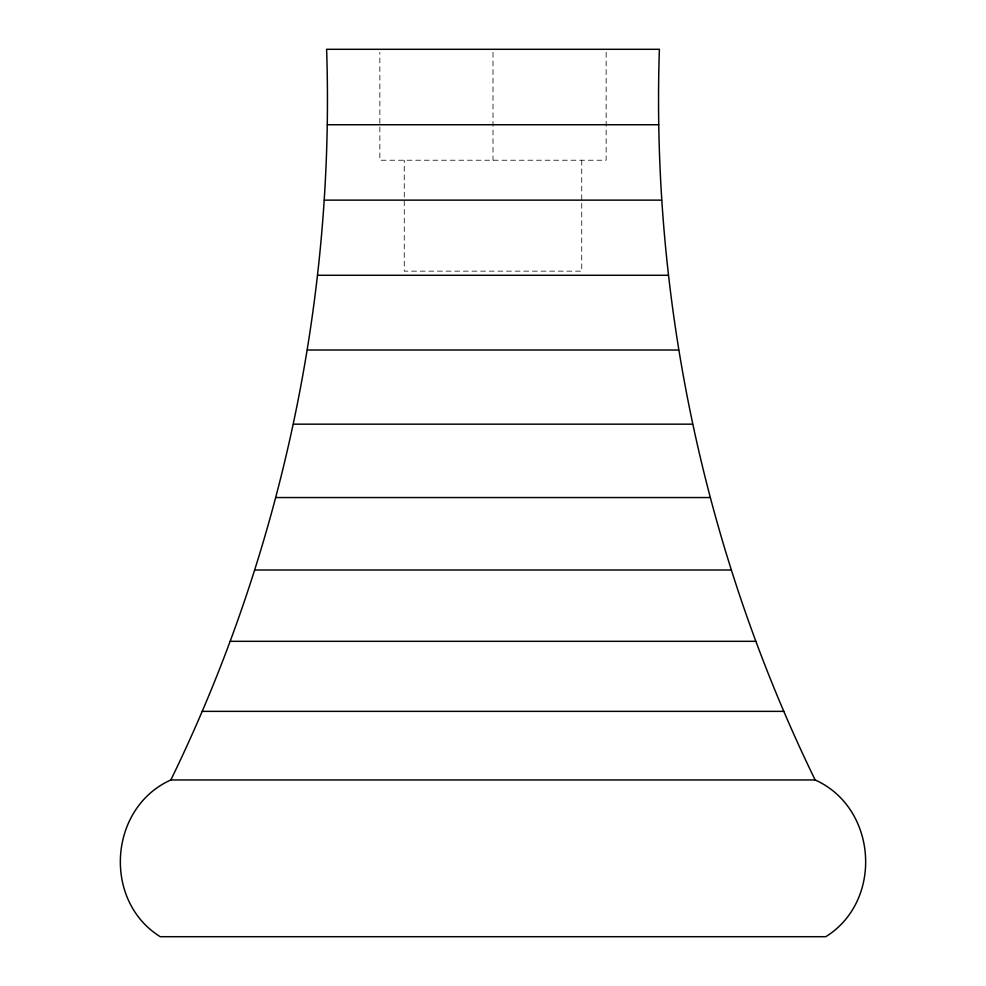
<?xml version="1.0" encoding="UTF-8"?>
<svg xmlns="http://www.w3.org/2000/svg" width="986" height="986" viewBox="0 0 986 986"><rect width="100%" height="100%" fill="white"/><g stroke="black" fill="none" stroke-linecap="round" stroke-linejoin="round"><path stroke-width="0.74" stroke-dasharray="4.93 3.7" d="M606.144 52.344L606.144 160.225L379.856 160.225L379.856 52.344M581.74 160.225L581.74 271.15L404.26 271.15L404.26 160.225M493 52.344L493 160.225"/><path stroke-width="1.48" d="M815.139 779.951C704.978 553.762 651.043 300.755 659.387 49.3L326.612 49.3C334.957 300.755 281.022 553.762 170.861 779.951C108.731 807.805 102.421 900.711 160.225 936.7L825.775 936.7C883.579 900.711 877.269 807.805 815.139 779.951L170.861 779.951M327.327 124.741L658.673 124.741M324.357 200.133L661.643 200.133M317.714 275.279L668.286 275.279M307.422 350.018L678.578 350.018M293.495 424.165L692.505 424.165M275.969 497.548L710.031 497.548M254.893 569.994L731.107 569.994M230.305 641.319L755.695 641.319M202.278 711.362L783.722 711.362"/></g></svg>
